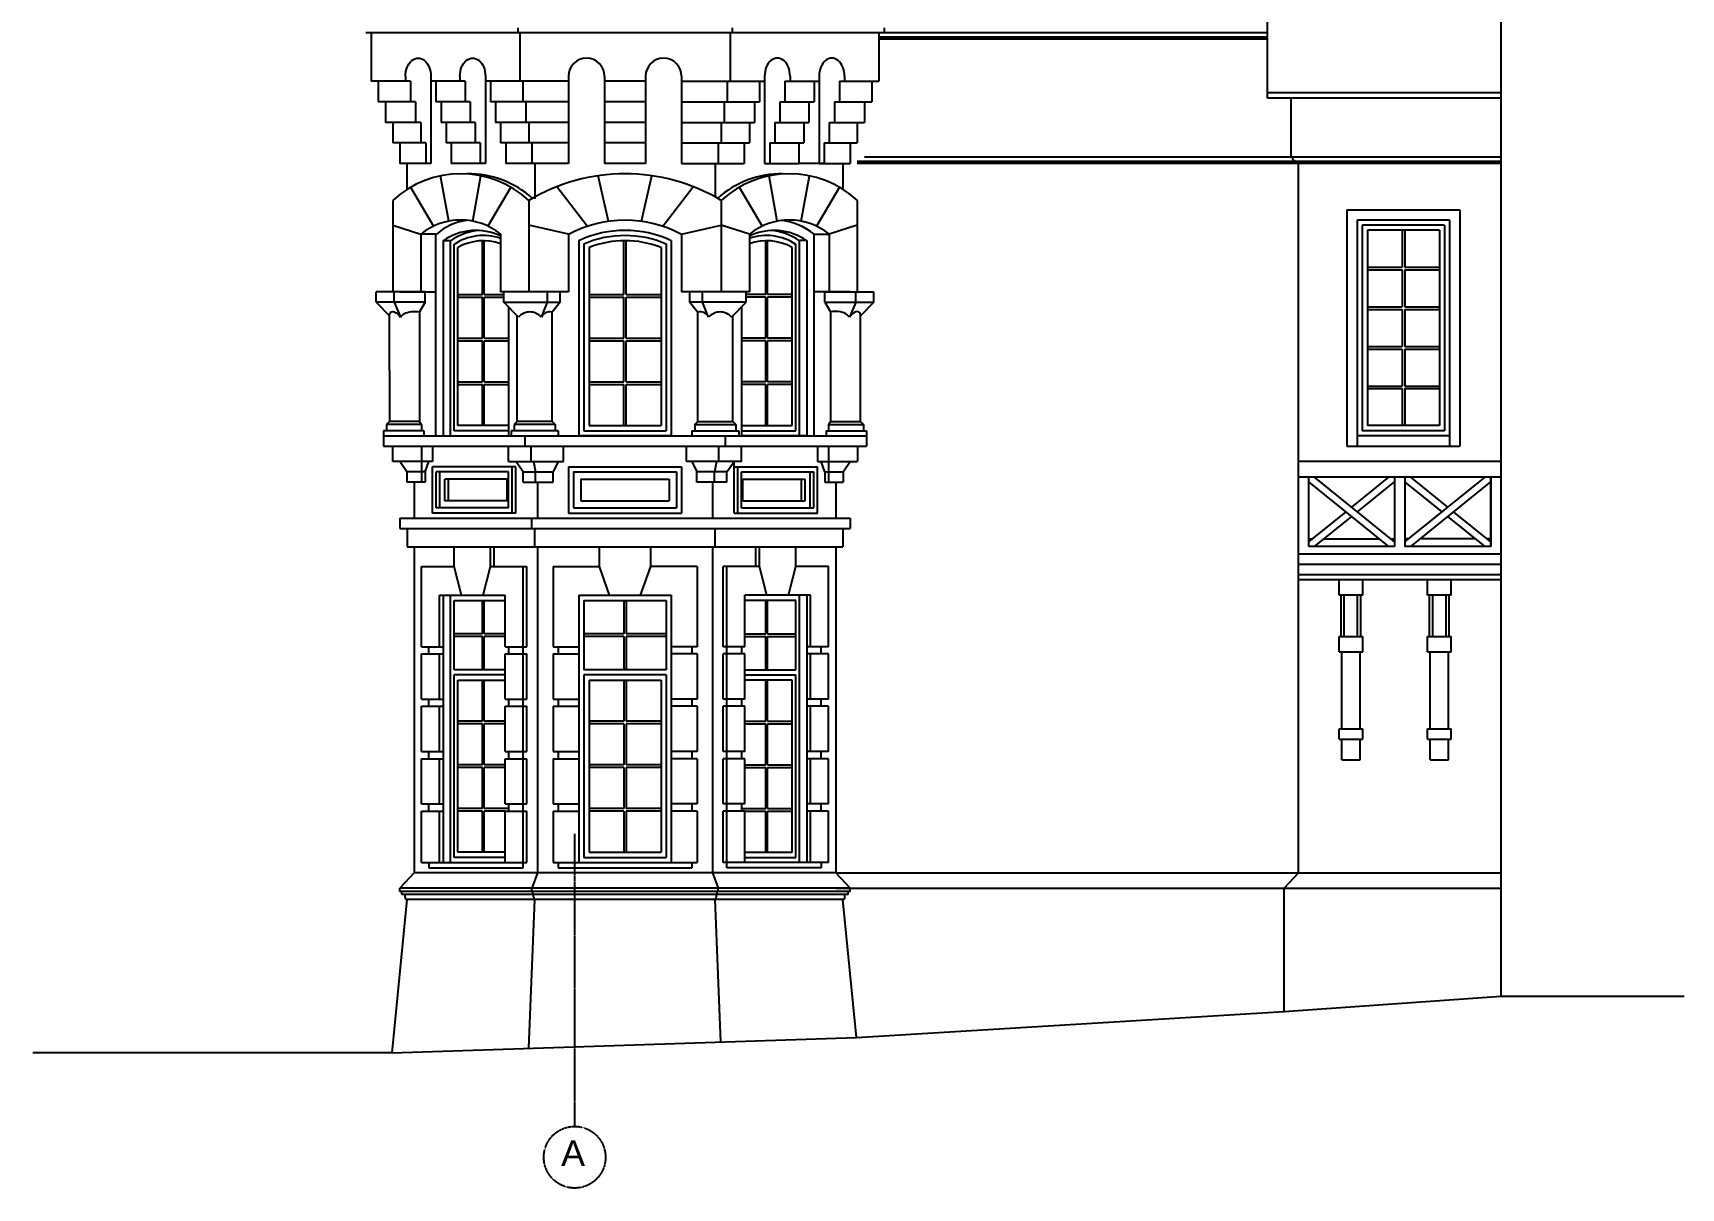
# Model space of a CAD drawing. Header units: millimetres. Extents: x -112665 to -16847, y 30630 to 100849.
# Drawn here: x -82378 to -66349, y 81912 to 93148 of the extents above; entities that cross this region are included whole.
import ezdxf

# ---------------------------------------------------------------- set-up
doc = ezdxf.new("R2010")
doc.units = ezdxf.units.MM
doc.linetypes.add('CENTER2', pattern=[1.125, 0.75, -0.125, 0.125, -0.125])
doc.layers.add('axis', color=40, linetype='CENTER2')
doc.layers.add('wall', color=5, linetype='Continuous')
doc.styles.get("Standard").update_dxf_attribs({"font": 'arial.ttf'})

msp = doc.modelspace()

# ---------------------------------------------------------------- linework, layer by layer
at = {"layer": 'axis'}
msp.add_line((-77109, 82512), (-77109, 85358), dxfattribs=at)
at = {"layer": 'axis', "color": 3}
msp.add_circle((-77109, 82212), 300, dxfattribs=at)
at = {"layer": 'wall', "color": 18, "ltscale": 2, "true_color": 0x000000}
for p, q in [((-68099, 83778), (-68099, 95633)), ((-70369, 93148), (-74100, 93148)), ((-70369, 92514), (-70369, 93278)), ((-70369, 93108), (-74150, 93108)), ((-70369, 93088), (-74150, 93088)), ((-68099, 92564), (-70369, 92564)), ((-68099, 92514), (-70369, 92514)), ((-70139, 91938), (-70139, 92514)), ((-78739, 91626), (-78739, 91878)), ((-74682, 91878), (-74930, 91878)), ((-70089, 91878), (-70089, 91898)), ((-70069, 84978), (-70069, 91878)), ((-78334, 91316), (-78413, 91758)), ((-78101, 91316), (-78022, 91758)), ((-76779, 91316), (-76879, 91758)), ((-76459, 91316), (-76359, 91758)), ((-75138, 91316), (-75217, 91758)), ((-74905, 91316), (-74826, 91758)), ((-78706, 91646), (-78481, 91268)), ((-77729, 91646), (-77954, 91268)), ((-76986, 91268), (-77278, 91646)), ((-76253, 91268), (-75961, 91646)), ((-75510, 91646), (-75285, 91268)), ((-74533, 91646), (-74758, 91268)), ((-78879, 91517), (-78879, 90628)), ((-77556, 91517), (-77556, 90628)), ((-75683, 91517), (-75683, 90628)), ((-74360, 91517), (-74360, 90628)), ((-78879, 91278), (-78606, 91189)), ((-77169, 91189), (-77556, 91278)), ((-76069, 91189), (-75683, 91278)), ((-75410, 91189), (-75683, 91278)), ((-74360, 91278), (-74633, 91189)), ((-78458, 91189), (-78606, 91189)), ((-78606, 91189), (-78606, 90628)), ((-78458, 89228), (-78458, 91189)), ((-78387, 91128), (-78316, 91128)), ((-78316, 89228), (-78316, 91128)), ((-78280, 89278), (-78280, 91092)), ((-78245, 89328), (-78245, 91062)), ((-78006, 90603), (-78006, 91126)), ((-77989, 90603), (-77989, 91126)), ((-77829, 91189), (-77829, 90628)), ((-76632, 90603), (-76632, 91127)), ((-76607, 90603), (-76607, 91127)), ((-75410, 91189), (-75410, 90628)), ((-75250, 90603), (-75250, 91126)), ((-75233, 90603), (-75233, 91126)), ((-74994, 89328), (-74994, 91062)), ((-74958, 89278), (-74958, 91092)), ((-74922, 89228), (-74922, 91128)), ((-74852, 91128), (-74922, 91128)), ((-74781, 89228), (-74781, 91189)), ((-74781, 91189), (-74633, 91189)), ((-74633, 91189), (-74633, 90628)), ((-69399, 90868), (-69061, 90868)), ((-69399, 90843), (-69061, 90843)), ((-69036, 90868), (-68699, 90868)), ((-69036, 90843), (-68699, 90843)), ((-79040, 90528), (-79040, 90628)), ((-78563, 90628), (-79040, 90628)), ((-78864, 90528), (-78864, 90628)), ((-78563, 90528), (-78563, 90628)), ((-78245, 90603), (-78006, 90603)), ((-78245, 90578), (-78006, 90578)), ((-78006, 90178), (-78006, 90578)), ((-77989, 90603), (-77798, 90603)), ((-77989, 90178), (-77989, 90578)), ((-77989, 90578), (-77798, 90578)), ((-77798, 90528), (-77798, 90628)), ((-77373, 90528), (-77373, 90628)), ((-77249, 90528), (-77249, 90628)), ((-76969, 90603), (-76632, 90603)), ((-76969, 90578), (-76632, 90578)), ((-76632, 90178), (-76632, 90578)), ((-76607, 90603), (-76269, 90603)), ((-76607, 90178), (-76607, 90578)), ((-76607, 90578), (-76269, 90578)), ((-75990, 90528), (-75990, 90628)), ((-75866, 90528), (-75866, 90628)), ((-75441, 90528), (-75441, 90628)), ((-75250, 90603), (-75441, 90603)), ((-75250, 90578), (-75441, 90578)), ((-75250, 90178), (-75250, 90578)), ((-74994, 90603), (-75233, 90603)), ((-75233, 90178), (-75233, 90578)), ((-74994, 90578), (-75233, 90578)), ((-74676, 90528), (-74676, 90628)), ((-74676, 90628), (-74199, 90628)), ((-74375, 90528), (-74375, 90628)), ((-74199, 90528), (-74199, 90628)), ((-78563, 90528), (-79040, 90528)), ((-79040, 90528), (-78909, 90397)), ((-78864, 90528), (-78804, 90384)), ((-78563, 90528), (-78619, 90434)), ((-78619, 90434), (-78619, 89368)), ((-77655, 90384), (-77798, 90528)), ((-77432, 90384), (-77373, 90528)), ((-77373, 90528), (-77249, 90528)), ((-77249, 90528), (-77328, 90432)), ((-77328, 89368), (-77328, 90432)), ((-75866, 90528), (-75990, 90528)), ((-75990, 90528), (-75911, 90432)), ((-75911, 89368), (-75911, 90432)), ((-75806, 90384), (-75866, 90528)), ((-75584, 90384), (-75441, 90528)), ((-74676, 90528), (-74199, 90528)), ((-74676, 90528), (-74620, 90434)), ((-74620, 90434), (-74620, 89368)), ((-74375, 90528), (-74435, 90384)), ((-74199, 90528), (-74330, 90397)), ((-69399, 90483), (-69061, 90483)), ((-69399, 90458), (-69061, 90458)), ((-69036, 90483), (-68699, 90483)), ((-69036, 90458), (-68699, 90458)), ((-78909, 89864), (-78909, 90397)), ((-77668, 89368), (-77668, 90397)), ((-75571, 89368), (-75571, 90397)), ((-74330, 89368), (-74330, 90397)), ((-78245, 90178), (-78006, 90178)), ((-78245, 90153), (-78006, 90153)), ((-78006, 89753), (-78006, 90153)), ((-77989, 90178), (-77751, 90178)), ((-77989, 90153), (-77751, 90153)), ((-77989, 89753), (-77989, 90153)), ((-76969, 90178), (-76632, 90178)), ((-76969, 90153), (-76632, 90153)), ((-76632, 89753), (-76632, 90153)), ((-76607, 90178), (-76269, 90178)), ((-76607, 90153), (-76269, 90153)), ((-76607, 89753), (-76607, 90153)), ((-75250, 90178), (-75488, 90178)), ((-75250, 90153), (-75488, 90153)), ((-75250, 89753), (-75250, 90153)), ((-74994, 90178), (-75233, 90178)), ((-74994, 90153), (-75233, 90153)), ((-75233, 89753), (-75233, 90153)), ((-69399, 90098), (-69061, 90098)), ((-69036, 90098), (-68699, 90098)), ((-69399, 90073), (-69061, 90073)), ((-69036, 90073), (-68699, 90073)), ((-78909, 89864), (-78909, 89368)), ((-78245, 89753), (-78006, 89753)), ((-78245, 89728), (-78006, 89728)), ((-78006, 89328), (-78006, 89728)), ((-77989, 89753), (-77751, 89753)), ((-77989, 89728), (-77751, 89728)), ((-77989, 89328), (-77989, 89728)), ((-76969, 89753), (-76632, 89753)), ((-76969, 89728), (-76632, 89728)), ((-76632, 89328), (-76632, 89728)), ((-76607, 89753), (-76269, 89753)), ((-76607, 89728), (-76269, 89728)), ((-76607, 89328), (-76607, 89728)), ((-75250, 89753), (-75488, 89753)), ((-75250, 89728), (-75488, 89728)), ((-75250, 89328), (-75250, 89728)), ((-74994, 89753), (-75233, 89753)), ((-74994, 89728), (-75233, 89728)), ((-75233, 89328), (-75233, 89728)), ((-69399, 89713), (-69061, 89713)), ((-69399, 89688), (-69061, 89688)), ((-69036, 89713), (-68699, 89713)), ((-69036, 89688), (-68699, 89688)), ((-78909, 89368), (-78939, 89338)), ((-78939, 89338), (-78939, 89278)), ((-78619, 89368), (-78598, 89338)), ((-78598, 89338), (-78598, 89278)), ((-77751, 89328), (-78245, 89328)), ((-77668, 89368), (-77698, 89338)), ((-77698, 89338), (-77698, 89278)), ((-77328, 89368), (-77298, 89338)), ((-77298, 89338), (-77298, 89278)), ((-75941, 89338), (-75911, 89368)), ((-75941, 89338), (-75941, 89278)), ((-75571, 89368), (-75541, 89338)), ((-75541, 89338), (-75541, 89278)), ((-75488, 89328), (-74994, 89328)), ((-74641, 89338), (-74620, 89368)), ((-74641, 89338), (-74641, 89278)), ((-74330, 89368), (-74300, 89338)), ((-74300, 89338), (-74300, 89278)), ((-78969, 89278), (-78969, 89228)), ((-78882, 89128), (-78882, 88978)), ((-78599, 89128), (-78599, 88778)), ((-78576, 89278), (-78576, 89228)), ((-78493, 89128), (-78493, 88978)), ((-77751, 89278), (-78280, 89278)), ((-77751, 88978), (-77751, 89128)), ((-77531, 88978), (-77531, 89128)), ((-77219, 88978), (-77219, 89128)), ((-76020, 88978), (-76020, 89128)), ((-75708, 88978), (-75708, 89128)), ((-75488, 89278), (-74958, 89278)), ((-75488, 88978), (-75488, 89128)), ((-74746, 89128), (-74746, 88978)), ((-74662, 89278), (-74662, 89228)), ((-74640, 89128), (-74640, 88778)), ((-74357, 89128), (-74357, 88978)), ((-74270, 89278), (-74270, 89228)), ((-78740, 88878), (-78811, 88978)), ((-78563, 88878), (-78529, 88978)), ((-77751, 88978), (-77219, 88978)), ((-77610, 88878), (-77681, 88978)), ((-77510, 88978), (-77489, 88878)), ((-77269, 88978), (-77319, 88878)), ((-75488, 88978), (-76020, 88978)), ((-75970, 88978), (-75920, 88878)), ((-75729, 88978), (-75750, 88878)), ((-75629, 88878), (-75558, 88978)), ((-75558, 88878), (-75558, 88978)), ((-74676, 88878), (-74710, 88978)), ((-74499, 88878), (-74428, 88978)), ((-78740, 88878), (-78740, 88778)), ((-78563, 88878), (-78563, 88778)), ((-78493, 88478), (-78493, 88928)), ((-78457, 88528), (-78457, 88878)), ((-78422, 88528), (-78422, 88878)), ((-78372, 88598), (-78372, 88808)), ((-78337, 88598), (-78337, 88808)), ((-77766, 88598), (-77766, 88808)), ((-77751, 88528), (-77751, 88878)), ((-77716, 88478), (-77716, 88928)), ((-77681, 88478), (-77681, 88928)), ((-77610, 88778), (-77610, 88878)), ((-77610, 88878), (-77319, 88878)), ((-77489, 88778), (-77489, 88878)), ((-77319, 88778), (-77319, 88878)), ((-75920, 88778), (-75920, 88878)), ((-75629, 88878), (-75920, 88878)), ((-75750, 88778), (-75750, 88878)), ((-75629, 88778), (-75629, 88878)), ((-75558, 88478), (-75558, 88928)), ((-75523, 88478), (-75523, 88928)), ((-75488, 88528), (-75488, 88878)), ((-75473, 88598), (-75473, 88808)), ((-74902, 88598), (-74902, 88808)), ((-74866, 88598), (-74866, 88808)), ((-74817, 88528), (-74817, 88878)), ((-74782, 88528), (-74782, 88878)), ((-74746, 88478), (-74746, 88928)), ((-74676, 88878), (-74676, 88778)), ((-74499, 88878), (-74499, 88778)), ((-69969, 88153), (-69969, 88828)), ((-68199, 88153), (-68199, 88828)), ((-68099, 88078), (-68099, 88878)), ((-78670, 88778), (-78670, 88428)), ((-77610, 88778), (-77319, 88778)), ((-75629, 88778), (-75920, 88778)), ((-77527, 88328), (-77527, 88428)), ((-77498, 88148), (-77498, 88328)), ((-75741, 88148), (-75741, 88328)), ((-78670, 88148), (-78670, 84978)), ((-78281, 87958), (-78281, 88148)), ((-77928, 87958), (-77928, 88148)), ((-77892, 87958), (-77892, 88148)), ((-76869, 87958), (-76869, 88148)), ((-76369, 87958), (-76369, 88148)), ((-75347, 87958), (-75347, 88148)), ((-75311, 87958), (-75311, 88148)), ((-74958, 87958), (-74958, 88148)), ((-78599, 87178), (-78599, 87958)), ((-78210, 87678), (-78281, 87958)), ((-77998, 87678), (-77928, 87958)), ((-77609, 85028), (-77609, 87958)), ((-77574, 87178), (-77574, 87958)), ((-76769, 87678), (-76869, 87958)), ((-76469, 87678), (-76369, 87958)), ((-75665, 87178), (-75665, 87958)), ((-75630, 85028), (-75630, 87958)), ((-75241, 87678), (-75311, 87958)), ((-75029, 87678), (-74958, 87958)), ((-74640, 87178), (-74640, 87958)), ((-69674, 87678), (-69674, 87828)), ((-69444, 87678), (-69444, 87828)), ((-68814, 87678), (-68814, 87828)), ((-68584, 87678), (-68584, 87828)), ((-78423, 87178), (-78423, 87678)), ((-78316, 85078), (-78316, 87678)), ((-78280, 86953), (-78280, 87628)), ((-78280, 87628), (-77786, 87628)), ((-78006, 87303), (-78006, 87628)), ((-77989, 87303), (-77989, 87628)), ((-77786, 87178), (-77786, 87678)), ((-76632, 87628), (-76632, 87303)), ((-76607, 87628), (-76607, 87303)), ((-75453, 87178), (-75453, 87678)), ((-74958, 87628), (-75453, 87628)), ((-75250, 87303), (-75250, 87628)), ((-75233, 87303), (-75233, 87628)), ((-74958, 86953), (-74958, 87628)), ((-74922, 85078), (-74922, 87678)), ((-74816, 87178), (-74816, 87678)), ((-69654, 87278), (-69654, 87678)), ((-69624, 87278), (-69624, 87678)), ((-69494, 87278), (-69494, 87678)), ((-69464, 87278), (-69464, 87678)), ((-68794, 87278), (-68794, 87678)), ((-68764, 87278), (-68764, 87678)), ((-68634, 87278), (-68634, 87678)), ((-68604, 87278), (-68604, 87678)), ((-78006, 87303), (-78280, 87303)), ((-78006, 87278), (-78280, 87278)), ((-78006, 86953), (-78006, 87278)), ((-77786, 87303), (-77989, 87303)), ((-77786, 87278), (-77989, 87278)), ((-77989, 86953), (-77989, 87278)), ((-76632, 87303), (-77019, 87303)), ((-76632, 87278), (-77019, 87278)), ((-76632, 87278), (-76632, 86953)), ((-76219, 87303), (-76607, 87303)), ((-76219, 87278), (-76607, 87278)), ((-76607, 87278), (-76607, 86953)), ((-75453, 87303), (-75250, 87303)), ((-75453, 87278), (-75250, 87278)), ((-75250, 86953), (-75250, 87278)), ((-75233, 87303), (-74958, 87303)), ((-75233, 87278), (-74958, 87278)), ((-75233, 86953), (-75233, 87278)), ((-69674, 87128), (-69674, 87278)), ((-69444, 87128), (-69444, 87278)), ((-68814, 87128), (-68814, 87278)), ((-68584, 87128), (-68584, 87278)), ((-78599, 86668), (-78599, 87108)), ((-78529, 87108), (-78529, 87178)), ((-78423, 86668), (-78423, 87108)), ((-77786, 86668), (-77786, 87108)), ((-77574, 86668), (-77574, 87108)), ((-75665, 86668), (-75665, 87108)), ((-75453, 86668), (-75453, 87108)), ((-74816, 86668), (-74816, 87108)), ((-74710, 87108), (-74710, 87178)), ((-74640, 86668), (-74640, 87108)), ((-69649, 86378), (-69649, 87128)), ((-69469, 86378), (-69469, 87128)), ((-68789, 86378), (-68789, 87128)), ((-68609, 86378), (-68609, 87128)), ((-77786, 86953), (-78280, 86953)), ((-77786, 86903), (-78280, 86903)), ((-78280, 85128), (-78280, 86903)), ((-76219, 86953), (-77019, 86953)), ((-76219, 86903), (-77019, 86903)), ((-75453, 86953), (-74958, 86953)), ((-75453, 86903), (-74958, 86903)), ((-74958, 85128), (-74958, 86903)), ((-78245, 86853), (-77786, 86853)), ((-78245, 85178), (-78245, 86853)), ((-78006, 86453), (-78006, 86853)), ((-77989, 86453), (-77989, 86853)), ((-76969, 86853), (-76269, 86853)), ((-76632, 86853), (-76632, 86453)), ((-76607, 86853), (-76607, 86453)), ((-74994, 86853), (-75453, 86853)), ((-75250, 86453), (-75250, 86853)), ((-75233, 86453), (-75233, 86853)), ((-74994, 85178), (-74994, 86853)), ((-78599, 86158), (-78599, 86598)), ((-78529, 86598), (-78529, 86668)), ((-78423, 86158), (-78423, 86598)), ((-77786, 86158), (-77786, 86598)), ((-77574, 86158), (-77574, 86598)), ((-75665, 86158), (-75665, 86598)), ((-75453, 86158), (-75453, 86598)), ((-74816, 86158), (-74816, 86598)), ((-74710, 86598), (-74710, 86668)), ((-74640, 86158), (-74640, 86598)), ((-78006, 86453), (-78245, 86453)), ((-78006, 86428), (-78245, 86428)), ((-78006, 86028), (-78006, 86428)), ((-77786, 86453), (-77989, 86453)), ((-77989, 86028), (-77989, 86428)), ((-77786, 86428), (-77989, 86428)), ((-76632, 86453), (-76969, 86453)), ((-76632, 86428), (-76969, 86428)), ((-76632, 86428), (-76632, 86028)), ((-76269, 86453), (-76607, 86453)), ((-76269, 86428), (-76607, 86428)), ((-76607, 86428), (-76607, 86028)), ((-75453, 86453), (-75250, 86453)), ((-75453, 86428), (-75250, 86428)), ((-75250, 86028), (-75250, 86428)), ((-75233, 86453), (-74994, 86453)), ((-75233, 86428), (-74994, 86428)), ((-75233, 86028), (-75233, 86428)), ((-69674, 86278), (-69674, 86378)), ((-69649, 86078), (-69649, 86278)), ((-69469, 86078), (-69469, 86278)), ((-69444, 86278), (-69444, 86378)), ((-68814, 86278), (-68814, 86378)), ((-68789, 86078), (-68789, 86278)), ((-68609, 86078), (-68609, 86278)), ((-68584, 86278), (-68584, 86378)), ((-78599, 85648), (-78599, 86088)), ((-78529, 86088), (-78529, 86158)), ((-78423, 85648), (-78423, 86088)), ((-77786, 86158), (-77574, 86158)), ((-77786, 85648), (-77786, 86088)), ((-77786, 86088), (-77574, 86088)), ((-77574, 85648), (-77574, 86088)), ((-75453, 86158), (-75665, 86158)), ((-75453, 86088), (-75665, 86088)), ((-75665, 85648), (-75665, 86088)), ((-75453, 85648), (-75453, 86088)), ((-74816, 85648), (-74816, 86088)), ((-74710, 86088), (-74710, 86158)), ((-74640, 85648), (-74640, 86088)), ((-78006, 86028), (-78245, 86028)), ((-78006, 86003), (-78245, 86003)), ((-78006, 85603), (-78006, 86003)), ((-77786, 86028), (-77989, 86028)), ((-77989, 85603), (-77989, 86003)), ((-77786, 86003), (-77989, 86003)), ((-76632, 86028), (-76969, 86028)), ((-76632, 86003), (-76969, 86003)), ((-76632, 86003), (-76632, 85603)), ((-76269, 86028), (-76607, 86028)), ((-76269, 86003), (-76607, 86003)), ((-76607, 86003), (-76607, 85603)), ((-75453, 86028), (-75250, 86028)), ((-75453, 86003), (-75250, 86003)), ((-75250, 85603), (-75250, 86003)), ((-75233, 86028), (-74994, 86028)), ((-75233, 85603), (-75233, 86003)), ((-75233, 86003), (-74994, 86003)), ((-78529, 85578), (-78529, 85648)), ((-78006, 85603), (-78245, 85603)), ((-77751, 85603), (-77989, 85603)), ((-77786, 85648), (-77574, 85648)), ((-76632, 85603), (-76969, 85603)), ((-76269, 85603), (-76607, 85603)), ((-75453, 85648), (-75665, 85648)), ((-75488, 85603), (-75250, 85603)), ((-75233, 85603), (-74994, 85603)), ((-74710, 85578), (-74710, 85648)), ((-78599, 85078), (-78599, 85578)), ((-78423, 85078), (-78423, 85578)), ((-78006, 85578), (-78245, 85578)), ((-78006, 85178), (-78006, 85578)), ((-77786, 85578), (-77989, 85578)), ((-77989, 85178), (-77989, 85578)), ((-77786, 85078), (-77786, 85578)), ((-77786, 85578), (-77574, 85578)), ((-77574, 85078), (-77574, 85578)), ((-76632, 85578), (-76969, 85578)), ((-76632, 85578), (-76632, 85178)), ((-76269, 85578), (-76607, 85578)), ((-76607, 85578), (-76607, 85178)), ((-75453, 85578), (-75665, 85578)), ((-75665, 85078), (-75665, 85578)), ((-75453, 85578), (-75250, 85578)), ((-75453, 85078), (-75453, 85578)), ((-75250, 85178), (-75250, 85578)), ((-75233, 85178), (-75233, 85578)), ((-75233, 85578), (-74994, 85578)), ((-74816, 85078), (-74816, 85578)), ((-74640, 85078), (-74640, 85578)), ((-77786, 85128), (-78280, 85128)), ((-77786, 85178), (-78245, 85178)), ((-77786, 85078), (-77786, 85154)), ((-75453, 85178), (-74994, 85178)), ((-75453, 85078), (-75453, 85154)), ((-75453, 85128), (-74958, 85128)), ((-78669, 84978), (-78809, 84828)), ((-74570, 84978), (-78670, 84978)), ((-78529, 85078), (-78529, 85028)), ((-77469, 84978), (-77527, 84828)), ((-77269, 85078), (-77269, 85028)), ((-75969, 85078), (-75969, 85028)), ((-75770, 84978), (-75712, 84828)), ((-74710, 85078), (-74710, 85028)), ((-74570, 84978), (-74430, 84828)), ((-74430, 84828), (-78809, 84828)), ((-78809, 84798), (-78809, 84828)), ((-74430, 84798), (-78809, 84798)), ((-78789, 84768), (-78789, 84798)), ((-77527, 84798), (-77527, 84828)), ((-77517, 84768), (-77517, 84798)), ((-75722, 84768), (-75722, 84798)), ((-75712, 84798), (-75712, 84828)), ((-74450, 84768), (-74450, 84798)), ((-74430, 84798), (-74430, 84828)), ((-70209, 83628), (-70209, 84828)), ((-78884, 83228), (-78739, 84718)), ((-74450, 84768), (-78789, 84768)), ((-78759, 84743), (-78759, 84768)), ((-74500, 84718), (-78739, 84718)), ((-77556, 83272), (-77498, 84718)), ((-77508, 84743), (-77508, 84768)), ((-75686, 83334), (-75741, 84718)), ((-75731, 84743), (-75731, 84768)), ((-74369, 83378), (-74500, 84718)), ((-74480, 84743), (-74480, 84768))]:
    msp.add_line(p, q, dxfattribs=at)
at = {"layer": 'wall', "color": 18, "true_color": 0x000000}
for p, q in [((-74100, 93148), (-79139, 93148)), ((-79089, 93148), (-79089, 92678)), ((-77663, 93198), (-77663, 93148)), ((-77643, 93148), (-77643, 92678)), ((-75596, 93148), (-75596, 92678)), ((-75576, 93198), (-75576, 93148)), ((-74150, 93148), (-74150, 92678)), ((-74100, 93198), (-74100, 93148)), ((-78705, 92678), (-79089, 92678)), ((-79019, 92678), (-79019, 92478)), ((-78755, 92728), (-78755, 92678)), ((-78755, 92728), (-78755, 92678)), ((-78705, 92678), (-78705, 92478)), ((-78507, 92728), (-78507, 92678)), ((-78175, 92678), (-78507, 92678)), ((-78507, 92678), (-78507, 91878)), ((-78458, 92678), (-78458, 92478)), ((-78225, 92728), (-78225, 92678)), ((-78175, 92678), (-78175, 92478)), ((-77977, 92728), (-77977, 92678)), ((-77977, 92678), (-77977, 91878)), ((-77169, 92678), (-77977, 92678)), ((-77928, 92678), (-77928, 92478)), ((-77614, 92678), (-77614, 92478)), ((-77169, 92728), (-77169, 91878)), ((-76819, 92728), (-76819, 91878)), ((-76419, 92678), (-76819, 92678)), ((-76419, 92728), (-76419, 91878)), ((-76069, 92728), (-76069, 91878)), ((-76069, 92678), (-75262, 92678)), ((-75625, 92678), (-75625, 92478)), ((-75311, 92678), (-75311, 92478)), ((-75262, 92728), (-75262, 92678)), ((-75262, 92678), (-75262, 91878)), ((-75064, 92678), (-75064, 92478)), ((-75064, 92678), (-74732, 92678)), ((-75014, 92728), (-75014, 92678)), ((-74781, 92678), (-74781, 92478)), ((-74732, 92728), (-74732, 92678)), ((-74732, 92678), (-74732, 91878)), ((-74534, 92678), (-74150, 92678)), ((-74534, 92678), (-74534, 92478)), ((-74484, 92728), (-74484, 92678)), ((-74220, 92678), (-74220, 92478)), ((-78656, 92478), (-79019, 92478)), ((-78949, 92478), (-78949, 92278)), ((-78656, 92478), (-78656, 92278)), ((-78126, 92478), (-78458, 92478)), ((-78408, 92478), (-78408, 92278)), ((-78126, 92478), (-78126, 92278)), ((-77169, 92478), (-77928, 92478)), ((-77878, 92478), (-77878, 92278)), ((-77585, 92478), (-77585, 92278)), ((-76419, 92478), (-76819, 92478)), ((-76069, 92478), (-75311, 92478)), ((-75654, 92478), (-75654, 92278)), ((-75361, 92478), (-75361, 92278)), ((-75113, 92478), (-74781, 92478)), ((-75113, 92478), (-75113, 92278)), ((-74831, 92478), (-74831, 92278)), ((-74583, 92478), (-74220, 92478)), ((-74583, 92478), (-74583, 92278)), ((-74290, 92478), (-74290, 92278)), ((-78606, 92278), (-78949, 92278)), ((-78879, 92278), (-78879, 92078)), ((-78606, 92278), (-78606, 92078)), ((-78076, 92278), (-78408, 92278)), ((-78359, 92278), (-78359, 92078)), ((-78076, 92278), (-78076, 92078)), ((-77169, 92278), (-77878, 92278)), ((-77829, 92278), (-77829, 92078)), ((-77556, 92278), (-77556, 92078)), ((-76419, 92278), (-76819, 92278)), ((-76069, 92278), (-75361, 92278)), ((-75683, 92278), (-75683, 92078)), ((-75410, 92278), (-75410, 92078)), ((-75163, 92278), (-75163, 92078)), ((-75163, 92278), (-74831, 92278)), ((-74880, 92278), (-74880, 92078)), ((-74633, 92278), (-74633, 92078)), ((-74633, 92278), (-74290, 92278)), ((-74360, 92278), (-74360, 92078)), ((-78557, 92078), (-78879, 92078)), ((-78809, 92078), (-78809, 91878)), ((-78557, 92078), (-78557, 91878)), ((-78027, 92078), (-78359, 92078)), ((-78309, 92078), (-78309, 91878)), ((-78027, 92078), (-78027, 91878)), ((-77169, 92078), (-77829, 92078)), ((-77779, 92078), (-77779, 91878)), ((-77527, 92078), (-77527, 91878)), ((-76419, 92078), (-76819, 92078)), ((-76069, 92078), (-75410, 92078)), ((-75712, 92078), (-75712, 91878)), ((-75460, 92078), (-75460, 91878)), ((-75212, 92078), (-75212, 91878)), ((-75212, 92078), (-74880, 92078)), ((-74930, 92078), (-74930, 91878)), ((-74682, 92078), (-74682, 91878)), ((-74682, 92078), (-74360, 92078)), ((-74430, 92078), (-74430, 91878)), ((-78507, 91878), (-78809, 91878)), ((-77977, 91878), (-78309, 91878)), ((-77169, 91878), (-77779, 91878)), ((-77498, 91878), (-77498, 91535)), ((-76419, 91878), (-76819, 91878)), ((-76069, 91878), (-75460, 91878)), ((-75741, 91878), (-75741, 91551)), ((-75262, 91878), (-74930, 91878)), ((-74732, 91878), (-74430, 91878)), ((-74500, 91878), (-74500, 91626)), ((-70069, 91898), (-74360, 91898)), ((-70069, 91878), (-74360, 91878)), ((-70139, 91938), (-74290, 91938)), ((-68099, 91938), (-70139, 91938)), ((-68099, 91898), (-70089, 91898)), ((-68099, 91878), (-70089, 91878)), ((-69599, 91428), (-69599, 89128)), ((-69599, 91428), (-68499, 91428)), ((-68499, 91428), (-68499, 89128)), ((-69499, 91328), (-69499, 89128)), ((-68599, 91328), (-69499, 91328)), ((-69449, 91278), (-69449, 89278)), ((-68649, 91278), (-69449, 91278)), ((-69399, 91228), (-69399, 89328)), ((-68699, 91228), (-69399, 91228)), ((-69061, 91228), (-69061, 90868)), ((-69036, 91228), (-69036, 90868)), ((-68699, 91228), (-68699, 89328)), ((-68649, 91278), (-68649, 89278)), ((-68599, 91328), (-68599, 89128)), ((-78387, 91128), (-78387, 89228)), ((-77169, 91189), (-77169, 90628)), ((-77069, 91128), (-77069, 89228)), ((-77019, 91095), (-77019, 89278)), ((-76969, 91062), (-76969, 89328)), ((-76269, 91062), (-76269, 89328)), ((-76219, 91095), (-76219, 89278)), ((-76169, 91128), (-76169, 89228)), ((-76069, 91189), (-76069, 90628)), ((-74852, 91128), (-74852, 89228)), ((-69061, 90843), (-69061, 90483)), ((-69036, 90843), (-69036, 90483)), ((-78809, 90628), (-78458, 90628)), ((-77169, 90628), (-77829, 90628)), ((-75410, 90628), (-76069, 90628)), ((-74430, 90628), (-74781, 90628)), ((-77798, 90528), (-77249, 90528)), ((-77751, 90480), (-77751, 89228)), ((-75441, 90528), (-75990, 90528)), ((-75488, 90480), (-75488, 89228)), ((-69061, 90458), (-69061, 90098)), ((-69036, 90458), (-69036, 90098)), ((-69061, 90073), (-69061, 89713)), ((-69036, 90073), (-69036, 89713)), ((-69061, 89688), (-69061, 89328)), ((-69036, 89688), (-69036, 89328)), ((-78598, 89338), (-78939, 89338)), ((-78619, 89368), (-78909, 89368)), ((-77298, 89338), (-77698, 89338)), ((-77328, 89368), (-77668, 89368)), ((-76969, 89328), (-76269, 89328)), ((-75941, 89338), (-75541, 89338)), ((-75911, 89368), (-75571, 89368)), ((-74641, 89338), (-74300, 89338)), ((-74620, 89368), (-74330, 89368)), ((-68699, 89328), (-69399, 89328)), ((-78576, 89278), (-78969, 89278)), ((-78969, 89228), (-74270, 89228)), ((-78969, 89228), (-78969, 89128)), ((-78969, 89128), (-74270, 89128)), ((-78387, 89228), (-77751, 89228)), ((-77728, 89278), (-77728, 89228)), ((-77268, 89278), (-77728, 89278)), ((-77593, 89228), (-77593, 89128)), ((-77268, 89278), (-77268, 89228)), ((-76169, 89228), (-77069, 89228)), ((-77019, 89278), (-76219, 89278)), ((-75971, 89278), (-75511, 89278)), ((-75971, 89278), (-75971, 89228)), ((-75646, 89228), (-75646, 89128)), ((-75511, 89278), (-75511, 89228)), ((-74852, 89228), (-75488, 89228)), ((-74662, 89278), (-74270, 89278)), ((-74270, 89228), (-74270, 89128)), ((-69599, 89128), (-68499, 89128)), ((-68599, 89228), (-69499, 89228)), ((-68649, 89278), (-69449, 89278)), ((-78493, 88978), (-78879, 88978)), ((-74746, 88978), (-74360, 88978)), ((-68099, 88978), (-70069, 88978)), ((-78563, 88878), (-78740, 88878)), ((-77681, 88928), (-78493, 88928)), ((-77751, 88878), (-78457, 88878)), ((-77766, 88808), (-78372, 88808)), ((-77169, 88928), (-77169, 88478)), ((-77169, 88928), (-76070, 88928)), ((-77119, 88878), (-77119, 88528)), ((-77119, 88878), (-76120, 88878)), ((-77049, 88808), (-77049, 88598)), ((-77049, 88808), (-76190, 88808)), ((-76190, 88808), (-76190, 88598)), ((-76120, 88878), (-76120, 88528)), ((-76070, 88928), (-76070, 88478)), ((-75558, 88928), (-74746, 88928)), ((-75488, 88878), (-74782, 88878)), ((-75473, 88808), (-74866, 88808)), ((-74676, 88878), (-74499, 88878)), ((-68099, 88828), (-70069, 88828)), ((-69134, 88198), (-69913, 88828)), ((-69551, 88535), (-69189, 88828)), ((-69134, 88828), (-69134, 88153)), ((-69034, 88828), (-69034, 88153)), ((-69034, 88198), (-68254, 88828)), ((-68616, 88535), (-68978, 88828)), ((-68199, 88828), (-68199, 88153)), ((-78563, 88778), (-78740, 88778)), ((-77469, 88778), (-77469, 88428)), ((-75770, 88778), (-75770, 88428)), ((-74676, 88778), (-74499, 88778)), ((-74570, 88778), (-74570, 88428)), ((-69189, 88153), (-69969, 88783)), ((-69495, 88490), (-69134, 88783)), ((-68672, 88490), (-69034, 88783)), ((-68978, 88153), (-68199, 88783)), ((-77751, 88528), (-78457, 88528)), ((-77766, 88598), (-78372, 88598)), ((-77119, 88528), (-76120, 88528)), ((-77049, 88598), (-76190, 88598)), ((-75488, 88528), (-74782, 88528)), ((-75473, 88598), (-74866, 88598)), ((-69969, 88198), (-69607, 88490)), ((-68199, 88198), (-68560, 88490)), ((-78809, 88428), (-74430, 88428)), ((-78809, 88428), (-78809, 88328)), ((-78809, 88328), (-74430, 88328)), ((-78739, 88328), (-78739, 88148)), ((-77681, 88478), (-78493, 88478)), ((-77169, 88478), (-76070, 88478)), ((-75558, 88478), (-74746, 88478)), ((-74500, 88328), (-74500, 88148)), ((-74430, 88428), (-74430, 88328)), ((-69913, 88153), (-69551, 88445)), ((-68254, 88153), (-68616, 88445)), ((-69969, 88228), (-69931, 88228)), ((-69820, 88228), (-69282, 88228)), ((-69171, 88228), (-69134, 88228)), ((-68996, 88228), (-69034, 88228)), ((-68347, 88228), (-68885, 88228)), ((-68199, 88228), (-68236, 88228)), ((-78739, 88148), (-74500, 88148)), ((-77469, 88148), (-77469, 84978)), ((-75770, 88148), (-75770, 84978)), ((-74570, 88148), (-74570, 84978)), ((-68099, 88078), (-70069, 88078)), ((-69134, 88153), (-69969, 88153)), ((-68199, 88153), (-69034, 88153)), ((-78599, 87958), (-78281, 87958)), ((-77928, 87958), (-77574, 87958)), ((-77319, 87958), (-77319, 87178)), ((-77319, 87958), (-76869, 87958)), ((-75919, 87958), (-76369, 87958)), ((-75919, 87958), (-75919, 87178)), ((-75311, 87958), (-75665, 87958)), ((-74640, 87958), (-74958, 87958)), ((-68099, 87978), (-70069, 87978)), ((-68099, 87878), (-70069, 87878)), ((-68099, 87828), (-70069, 87828)), ((-78423, 87678), (-77786, 87678)), ((-78387, 87678), (-78387, 85078)), ((-77069, 87678), (-77069, 85078)), ((-77069, 87678), (-76169, 87678)), ((-77019, 87628), (-77019, 86953)), ((-77019, 87628), (-76219, 87628)), ((-76219, 87628), (-76219, 86953)), ((-76169, 87678), (-76169, 85078)), ((-74816, 87678), (-75453, 87678)), ((-74852, 87678), (-74852, 85078)), ((-69444, 87678), (-69674, 87678)), ((-68584, 87678), (-68814, 87678)), ((-69674, 87278), (-69444, 87278)), ((-68814, 87278), (-68584, 87278)), ((-78599, 87178), (-78387, 87178)), ((-78599, 87108), (-78387, 87108)), ((-77786, 87178), (-77574, 87178)), ((-77786, 87108), (-77574, 87108)), ((-77751, 87178), (-77751, 87108)), ((-77319, 87178), (-77069, 87178)), ((-77319, 87108), (-77069, 87108)), ((-77319, 87108), (-77319, 86668)), ((-77269, 87178), (-77269, 87108)), ((-75919, 87178), (-76169, 87178)), ((-75919, 87108), (-76169, 87108)), ((-75969, 87178), (-75969, 87108)), ((-75919, 87108), (-75919, 86668)), ((-75453, 87178), (-75665, 87178)), ((-75453, 87108), (-75665, 87108)), ((-75488, 87178), (-75488, 87108)), ((-74640, 87178), (-74852, 87178)), ((-74640, 87108), (-74852, 87108)), ((-69674, 87128), (-69444, 87128)), ((-68814, 87128), (-68584, 87128)), ((-77019, 86903), (-77019, 85128)), ((-76219, 86903), (-76219, 85128)), ((-76969, 86853), (-76969, 85178)), ((-76269, 86853), (-76269, 85178)), ((-78599, 86668), (-78387, 86668)), ((-78599, 86598), (-78387, 86598)), ((-77786, 86668), (-77574, 86668)), ((-77786, 86598), (-77574, 86598)), ((-77751, 86668), (-77751, 86598)), ((-77319, 86668), (-77069, 86668)), ((-77319, 86598), (-77319, 86158)), ((-77319, 86598), (-77069, 86598)), ((-77269, 86668), (-77269, 86598)), ((-75919, 86668), (-76169, 86668)), ((-75919, 86598), (-76169, 86598)), ((-75969, 86668), (-75969, 86598)), ((-75919, 86598), (-75919, 86158)), ((-75453, 86668), (-75665, 86668)), ((-75453, 86598), (-75665, 86598)), ((-75488, 86668), (-75488, 86598)), ((-74640, 86668), (-74852, 86668)), ((-74640, 86598), (-74852, 86598)), ((-69674, 86378), (-69444, 86378)), ((-69674, 86278), (-69444, 86278)), ((-68814, 86378), (-68584, 86378)), ((-68814, 86278), (-68584, 86278)), ((-78599, 86158), (-78387, 86158)), ((-78599, 86088), (-78387, 86088)), ((-77751, 86158), (-77751, 86088)), ((-77319, 86158), (-77069, 86158)), ((-77319, 86088), (-77319, 85648)), ((-77319, 86088), (-77069, 86088)), ((-77269, 86158), (-77269, 86088)), ((-75919, 86158), (-76169, 86158)), ((-75919, 86088), (-76169, 86088)), ((-75969, 86158), (-75969, 86088)), ((-75919, 86088), (-75919, 85648)), ((-75488, 86158), (-75488, 86088)), ((-74640, 86158), (-74852, 86158)), ((-74640, 86088), (-74852, 86088)), ((-69649, 86078), (-69469, 86078)), ((-68789, 86078), (-68609, 86078)), ((-78599, 85648), (-78387, 85648)), ((-77751, 85648), (-77751, 85578)), ((-77319, 85648), (-77069, 85648)), ((-77269, 85648), (-77269, 85578)), ((-75919, 85648), (-76169, 85648)), ((-75969, 85648), (-75969, 85578)), ((-75488, 85648), (-75488, 85578)), ((-74640, 85648), (-74852, 85648)), ((-78599, 85578), (-78387, 85578)), ((-77319, 85578), (-77319, 85078)), ((-77319, 85578), (-77069, 85578)), ((-75919, 85578), (-76169, 85578)), ((-75919, 85578), (-75919, 85078)), ((-74640, 85578), (-74852, 85578)), ((-77019, 85128), (-76219, 85128)), ((-76969, 85178), (-76269, 85178)), ((-78599, 85078), (-77574, 85078)), ((-78529, 85028), (-77609, 85028)), ((-78387, 85078), (-77786, 85078)), ((-77319, 85078), (-75919, 85078)), ((-77269, 85028), (-75969, 85028)), ((-74640, 85078), (-75665, 85078)), ((-74710, 85028), (-75630, 85028)), ((-74852, 85078), (-75453, 85078)), ((-74570, 84978), (-68099, 84978)), ((-70069, 84978), (-70209, 84828)), ((-74570, 84828), (-68099, 84828)), ((-70209, 83628), (-68099, 83778)), ((-68099, 83778), (-66319, 83778)), ((-74369, 83378), (-70209, 83628)), ((-78884, 83228), (-74369, 83378)), ((-78884, 83228), (-82378, 83228))]:
    msp.add_line(p, q, dxfattribs=at)
for centre, radius, start, end in [((-76994, 92728), 175, 0, 180), ((-76244, 92728), 175, 0, 180), ((-70089, 91938), 40, 180, 270)]:
    msp.add_arc(centre, radius, start, end, dxfattribs=at)
at = {"layer": 'wall', "color": 18, "ltscale": 2, "true_color": 0x000000}
for centre, radius, start, end in [((-78217, 90805), 972, 47.1008, 132.8992), ((-78139, 90857), 921, 47.7625, 90.9019), ((-76619, 89963), 1815, 58.9474, 121.0526), ((-75100, 90857), 921, 89.0981, 132.2375), ((-75021, 90805), 972, 47.1008, 132.8992), ((-78217, 90712), 616, 50.838, 129.162), ((-78069, 90730), 601, 98.7408, 130.2909), ((-78069, 90671), 556, 64.3922, 124.8927), ((-77998, 90671), 556, 93.6442, 124.8927), ((-76619, 90165), 1162, 61.7631, 118.2369), ((-76619, 90165), 1062, 64.9424, 115.0576), ((-75021, 90712), 616, 50.838, 129.162), ((-75170, 90671), 556, 55.1073, 115.6078), ((-75241, 90671), 556, 55.1073, 86.3558), ((-75170, 90712), 616, 50.838, 83.0755), ((-77998, 90671), 506, 70.414, 123.8706), ((-77998, 90620), 506, 70.414, 119.1751), ((-76619, 90165), 1012, 66.7302, 113.2698), ((-76619, 90165), 962, 68.6763, 111.3237), ((-75241, 90671), 506, 56.1294, 109.586), ((-75241, 90620), 506, 60.8249, 109.586), ((-77544, 90286), 148, 41.5423, 138.4577), ((-77352, 90347), 88.9, 74.1276, 155.0578), ((-75887, 90347), 88.9, 24.9422, 105.8724), ((-75695, 90286), 148, 41.5423, 138.4577), ((-78734, 84743), 25.6, 180, 257.3196), ((-77471, 84743), 36.2, 180, 223.6028), ((-75768, 84743), 36.2, 316.3972, 0), ((-74505, 84743), 25.6, 282.6804, 0)]:
    msp.add_arc(centre, radius, start, end, dxfattribs=at)
at = {"layer": 'wall', "color": 18, "true_color": 0x000000, "extrusion": (0, 0, -1)}
for centre in [(-78631, 92728), (-78101, 92728)]:
    msp.add_ellipse(centre, major_axis=(0, 175), ratio=0.707107, start_param=4.712389, end_param=7.853982, dxfattribs=at)
at = {"layer": 'wall', "color": 18, "true_color": 0x000000}
for centre in [(-75138, 92728), (-74608, 92728)]:
    msp.add_ellipse(centre, major_axis=(0, 175), ratio=0.707107, start_param=4.712389, end_param=7.853982, dxfattribs=at)
at = {"layer": 'wall', "color": 18, "ltscale": 2, "true_color": 0x000000}
for points, knots in [([(-78909, 90397), (-78914, 90409), (-78896, 90440), (-78844, 90434), (-78821, 90405), (-78804, 90384)], [19.222915, 19.222915, 19.222915, 19.222915, 61.245379, 87.115843, 165.292273, 165.292273, 165.292273, 165.292273]), ([(-78804, 90384), (-78793, 90395), (-78763, 90426), (-78698, 90438), (-78642, 90441), (-78619, 90434)], [0, 0, 0, 0, 47.384631, 124.910677, 196.159733, 196.159733, 196.159733, 196.159733]), ([(-74435, 90384), (-74446, 90395), (-74476, 90426), (-74541, 90438), (-74597, 90441), (-74620, 90434)], [0, 0, 0, 0, 47.384631, 124.910677, 196.159733, 196.159733, 196.159733, 196.159733]), ([(-74330, 90397), (-74325, 90409), (-74343, 90440), (-74395, 90434), (-74418, 90405), (-74435, 90384)], [19.222915, 19.222915, 19.222915, 19.222915, 61.245379, 87.115843, 165.292273, 165.292273, 165.292273, 165.292273])]:
    msp.add_open_spline(points, degree=3, knots=knots, dxfattribs=at)

# ---------------------------------------------------------------- texts
at = {"layer": 'axis', "color": 3, "insert": (-77008, 82377), "char_height": 250, "width": 4000, "attachment_point": 3}
msp.add_mtext('A', dxfattribs=at)

doc.saveas('drawing.dxf')
